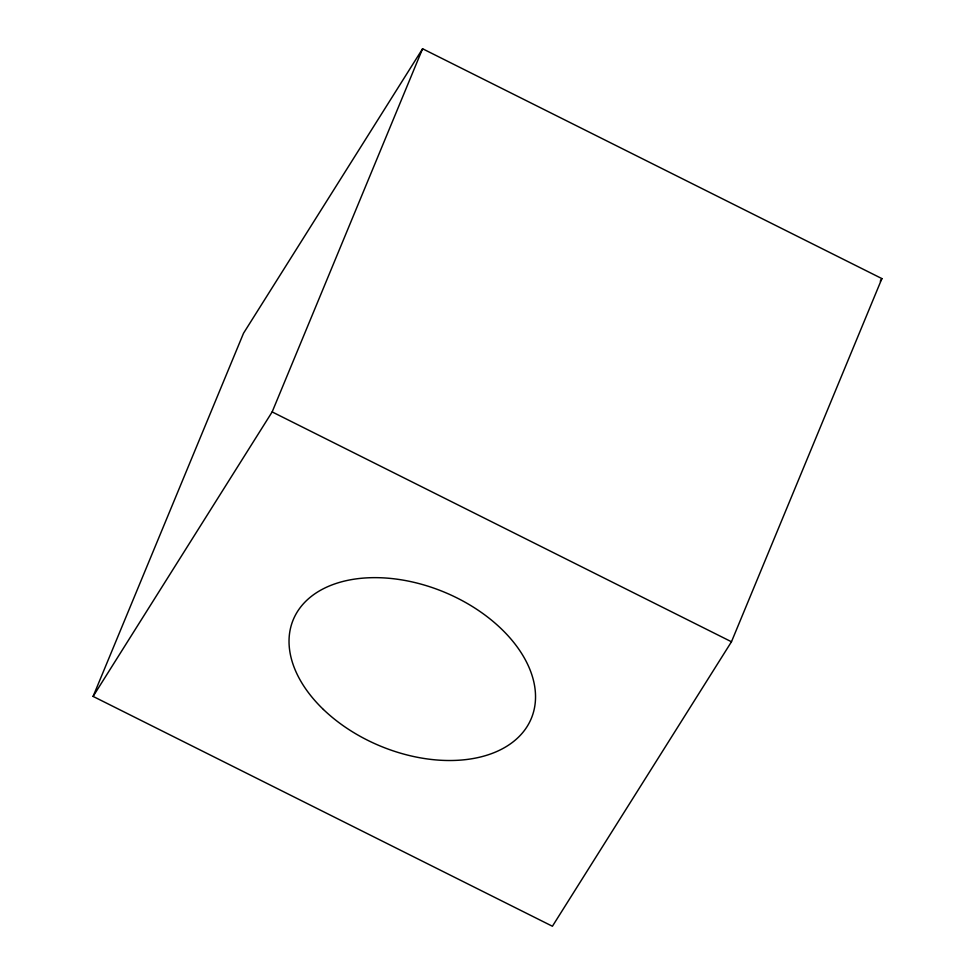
<?xml version="1.0" encoding="UTF-8"?>
<svg xmlns="http://www.w3.org/2000/svg" width="975" height="975" viewBox="0 0 975 975"><rect width="100%" height="100%" fill="white"/><g stroke="black" fill="none" stroke-linecap="round" stroke-linejoin="round"><path stroke-width="1.46" d="M93.1 696.406L243.531 333.231L422.589 48.75L881.9 278.594L731.469 641.769L552.411 926.25L93.1 696.406L272.159 411.913L422.589 48.75M880.279 281.166L881.9 278.594M272.159 411.913L731.469 641.769M323.42 709.483A128.858 83.338 22.5 0 0 530.668 719.928A128.858 83.338 22.5 0 0 382.773 577.846A128.858 83.338 22.5 0 0 323.42 709.483"/></g></svg>
